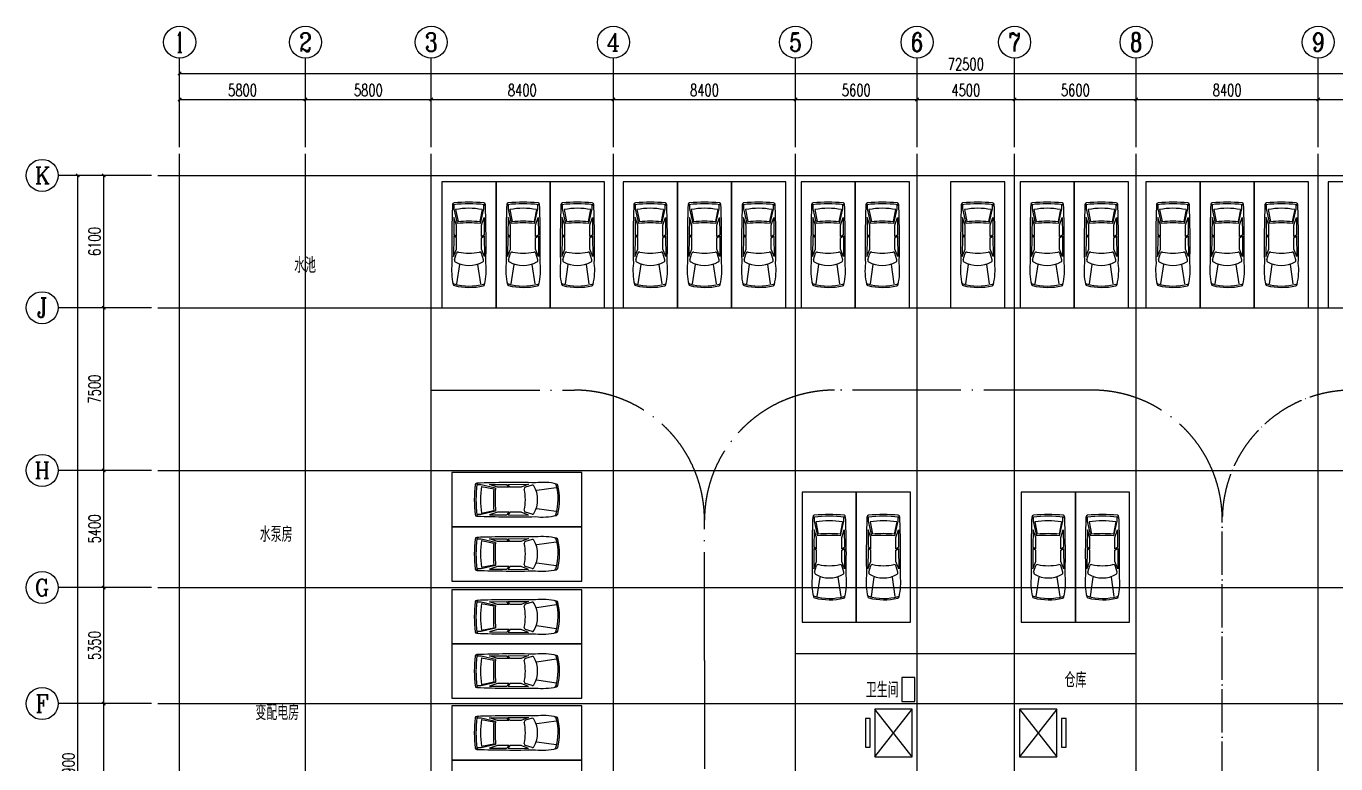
# Model space of a CAD drawing. Extents: x -18677 to 74977, y -18677 to 50177.
# Drawn here: x -18677 to 41710, y 16175 to 50177 of the extents above; entities that cross this region are included whole.
import ezdxf
from ezdxf.enums import TextEntityAlignment as Align

# ---------------------------------------------------------------- set-up
doc = ezdxf.new("R2010")
doc.units = 0
doc.header["$LTSCALE"] = 1000
doc.header["$MEASUREMENT"] = 0
doc.linetypes.add('DOTE', pattern=[2.42, 2, -0.2, 0.02, -0.2])
for name, color, linetype in [('AXIS', 3, 'Continuous'), ('AXIS_TEXT', 7, 'Continuous'), ('EVTR', 2, 'Continuous'), ('LVTRY', 6, 'Continuous'), ('PKNG-TSRP', 83, 'Continuous'), ('roadline', 93, 'DOTE'), ('Text', 7, 'Continuous')]:
    doc.layers.add(name, color=color, linetype=linetype)
doc.layers.add('DOTE', color=1, linetype='Continuous', plot=False)
doc.layers.add('DOTE_EXCLUDED', color=1, linetype='Continuous', plot=False)
doc.styles.add('_TCH_AXIS', font='COMPLEX', dxfattribs={"bigfont": 'GBCBIG'})
doc.styles.add('_TCH_DIM_T3', font='SIMPLEX', dxfattribs={"width": 0.705882, "bigfont": 'GBCBIG'})
doc.styles.add('COMPLEX', font='COMPLEX')
doc.styles.get("Standard").update_dxf_attribs({"font": 'gbenor.shx', "bigfont": 'gbcbig.shx'})
doc.dimstyles.new('_TCH_ARCH&&100', dxfattribs={"dimtxt": 297.5, "dimasz": 100, "dimexe": 250, "dimexo": 300, "dimgap": 126.25, "dimtad": 1, "dimdec": 0, "dimzin": 0, "dimdsep": 46, "dimtxsty": '_TCH_DIM_T3', "dimblk": 'ARCHTICK', "dimcen": 0.09, "dimclrt": 7, "dimazin": 2, "dimtfac": 1, "dimtdec": 0, "dimtix": 1, "dimtmove": 2, "dimatfit": 3, "dimfxl": 1, "dimtolj": 1, "dimtzin": 0, "dimarcsym": 0})

# ---------------------------------------------------------------- blocks, each defined once
blk = doc.blocks.new('$车$00000001')
for p, q in [((-547, 1807, 0), (-416, 915, 0)), ((552, 1807, 0), (421, 915, 0)), ((-672, 697, 0), (-579, 391, 0)), ((672, 697, 0), (579, 391, 0)), ((-702, -406, 0), (-713, 540, 0)), ((-713, 540, 0), (-576, 195, 0)), ((-576, 195, 0), (-576, -323, 0)), ((715, 540, 0), (578, 195, 0)), ((578, 195, 0), (578, -323, 0)), ((703, -406, 0), (715, 540, 0)), ((-576, -323, 0), (-702, -406, 0)), ((-576, -378, 0), (-701, -460, 0)), ((-695, -1259, 0), (-701, -460, 0)), ((-576, -378, 0), (-576, -901, 0)), ((578, -323, 0), (703, -406, 0)), ((578, -378, 0), (703, -460, 0)), ((578, -378, 0), (578, -901, 0)), ((697, -1259, 0), (703, -460, 0)), ((-576, -901, 0), (-695, -1259, 0)), ((-526, -986, 0), (-680, -1654, 0)), ((-613, -1625, 0), (-502, -1066, 0)), ((615, -1625, 0), (504, -1066, 0)), ((530, -985, 0), (683, -1654, 0)), ((578, -901, 0), (697, -1259, 0)), ((-680, -1654, 0), (-680, -1837, 0)), ((683, -1654, 0), (683, -1837, 0))]:
    blk.add_line(p, q)
at = {"elevation": 0}
blk.add_lwpolyline([(-759, -1851, 0.370795), (-687, -1929, 0.050359), (687, -1929, 0.370794), (759, -1851, 0.013785), (781, 852, 0.086087), (726, 1821, 0.274876), (668, 1882, 0.115126), (-664, 1893, 0.278808), (-723, 1832, 0.08707), (-781, 852, 0.013785)], format="xyb", close=True, dxfattribs=at)
for centre, radius, start, end in [((-21, -539, 0), 2441, 73.03471, 105.81411), ((-661, 1732, 0), 82.2, 107.81788, 168.39421), ((664, 1718, 0), 82.2, 11.32486, 70.88258), ((-596, 720, 0), 78.6, 121.14552, 196.79837), ((0, -320, 0), 1277, 60.07742, 119.92258), ((596, 720, 0), 78.6, 343.20163, 58.85448), ((-504, 414, 0), 78.6, 196.79837, 283.66308), ((0, -1777, 0), 2169, 77.06832, 102.93168), ((504, 414, 0), 78.6, 256.33692, 343.20163), ((0, 5836, 0), 6842, 265.59188, 274.44072), ((0, 5792, 0), 6876, 265.79714, 274.20286), ((-643, -1747, 0), 121, 184.39871, 237.52881), ((0, 1755, 0), 3436, 259.68972, 280.31028), ((643, -1747, 0), 121, 302.47119, 355.60129), ((0, 4897, 0), 6783, 264.01419, 275.98581)]:
    blk.add_arc(centre, radius, start, end)
blk = doc.blocks.new('_ArchTick')
at = {"color": 0, "linetype": 'ByBlock', "const_width": 0.4}
blk.add_lwpolyline([(-0.5, -0.5), (0.5, 0.5)], dxfattribs=at)
blk = doc.blocks.new('*D46')
at = {"layer": 'AXIS', "color": 0, "lineweight": -2, "transparency": 16777216}
for p, q in [((-12900, 18950), (-15350, 18950)), ((-15100, 10850), (-15100, 18950)), ((-12900, 10850), (-15350, 10850))]:
    blk.add_line(p, q, dxfattribs=at)
at = {"layer": 'Defpoints', "color": 0, "transparency": 16777216}
for p in [(-15100, 18950), (-12600, 18950), (-12600, 10850)]:
    blk.add_point(p, dxfattribs=at)
at = {"layer": 'AXIS', "color": 0, "lineweight": -2, "transparency": 16777216, "xscale": 150, "yscale": 150, "zscale": 150}
for p, rotation in [((-15100, 18950), 90), ((-15100, 10850), 270)]:
    blk.add_blockref('_ArchTick', p, dxfattribs=dict(at, rotation=rotation))
at = {"layer": 'AXIS', "color": 7, "transparency": 16777216, "insert": (-15525, 14900), "char_height": 550, "attachment_point": 5, "rotation": 90, "style": '_TCH_DIM_T3'}
blk.add_mtext('\\A1;8100', dxfattribs=at)
blk = doc.blocks.new('*D47')
at = {"layer": 'AXIS', "color": 0, "lineweight": -2, "transparency": 16777216}
for p, q in [((-12900, 24300), (-15350, 24300)), ((-15100, 18950), (-15100, 24300)), ((-12900, 18950), (-15350, 18950))]:
    blk.add_line(p, q, dxfattribs=at)
at = {"layer": 'Defpoints', "color": 0, "transparency": 16777216}
for p in [(-15100, 24300), (-12600, 24300), (-12600, 18950)]:
    blk.add_point(p, dxfattribs=at)
at = {"layer": 'AXIS', "color": 0, "lineweight": -2, "transparency": 16777216, "xscale": 150, "yscale": 150, "zscale": 150}
for p, rotation in [((-15100, 24300), 90), ((-15100, 18950), 270)]:
    blk.add_blockref('_ArchTick', p, dxfattribs=dict(at, rotation=rotation))
at = {"layer": 'AXIS', "color": 7, "transparency": 16777216, "insert": (-15525, 21625), "char_height": 550, "attachment_point": 5, "rotation": 90, "style": '_TCH_DIM_T3'}
blk.add_mtext('\\A1;5350', dxfattribs=at)
blk = doc.blocks.new('*D48')
at = {"layer": 'AXIS', "color": 0, "lineweight": -2, "transparency": 16777216}
for p, q in [((-12900, 29700), (-15350, 29700)), ((-15100, 24300), (-15100, 29700)), ((-12900, 24300), (-15350, 24300))]:
    blk.add_line(p, q, dxfattribs=at)
at = {"layer": 'Defpoints', "color": 0, "transparency": 16777216}
for p in [(-15100, 29700), (-12600, 29700), (-12600, 24300)]:
    blk.add_point(p, dxfattribs=at)
at = {"layer": 'AXIS', "color": 0, "lineweight": -2, "transparency": 16777216, "xscale": 150, "yscale": 150, "zscale": 150}
for p, rotation in [((-15100, 29700), 90), ((-15100, 24300), 270)]:
    blk.add_blockref('_ArchTick', p, dxfattribs=dict(at, rotation=rotation))
at = {"layer": 'AXIS', "color": 7, "transparency": 16777216, "insert": (-15525, 27000), "char_height": 550, "attachment_point": 5, "rotation": 90, "style": '_TCH_DIM_T3'}
blk.add_mtext('\\A1;5400', dxfattribs=at)
blk = doc.blocks.new('*D49')
at = {"layer": 'AXIS', "color": 0, "lineweight": -2, "transparency": 16777216}
for p, q in [((-12900, 37200), (-15350, 37200)), ((-15100, 29700), (-15100, 37200)), ((-12900, 29700), (-15350, 29700))]:
    blk.add_line(p, q, dxfattribs=at)
at = {"layer": 'Defpoints', "color": 0, "transparency": 16777216}
for p in [(-15100, 37200), (-12600, 37200), (-12600, 29700)]:
    blk.add_point(p, dxfattribs=at)
at = {"layer": 'AXIS', "color": 0, "lineweight": -2, "transparency": 16777216, "xscale": 150, "yscale": 150, "zscale": 150}
for p, rotation in [((-15100, 37200), 90), ((-15100, 29700), 270)]:
    blk.add_blockref('_ArchTick', p, dxfattribs=dict(at, rotation=rotation))
at = {"layer": 'AXIS', "color": 7, "transparency": 16777216, "insert": (-15525, 33450), "char_height": 550, "attachment_point": 5, "rotation": 90, "style": '_TCH_DIM_T3'}
blk.add_mtext('\\A1;7500', dxfattribs=at)
blk = doc.blocks.new('*D50')
at = {"layer": 'AXIS', "color": 0, "lineweight": -2, "transparency": 16777216}
for p, q in [((-12900, 43300), (-15350, 43300)), ((-15100, 37200), (-15100, 43300)), ((-12900, 37200), (-15350, 37200))]:
    blk.add_line(p, q, dxfattribs=at)
at = {"layer": 'Defpoints', "color": 0, "transparency": 16777216}
for p in [(-15100, 43300), (-12600, 43300), (-12600, 37200)]:
    blk.add_point(p, dxfattribs=at)
at = {"layer": 'AXIS', "color": 0, "lineweight": -2, "transparency": 16777216, "xscale": 150, "yscale": 150, "zscale": 150}
for p, rotation in [((-15100, 43300), 90), ((-15100, 37200), 270)]:
    blk.add_blockref('_ArchTick', p, dxfattribs=dict(at, rotation=rotation))
at = {"layer": 'AXIS', "color": 7, "transparency": 16777216, "insert": (-15525, 40250), "char_height": 550, "attachment_point": 5, "rotation": 90, "style": '_TCH_DIM_T3'}
blk.add_mtext('\\A1;6100', dxfattribs=at)
blk = doc.blocks.new('*D51')
at = {"layer": 'AXIS', "color": 0, "lineweight": -2, "transparency": 16777216}
for p, q in [((-13300, 43300), (-16550, 43300)), ((-16300, -11600), (-16300, 43300)), ((-13300, -11600), (-16550, -11600))]:
    blk.add_line(p, q, dxfattribs=at)
at = {"layer": 'Defpoints', "color": 0, "transparency": 16777216}
for p in [(-16300, 43300), (-13000, 43300), (-13000, -11600)]:
    blk.add_point(p, dxfattribs=at)
at = {"layer": 'AXIS', "color": 0, "lineweight": -2, "transparency": 16777216, "xscale": 150, "yscale": 150, "zscale": 150}
for p, rotation in [((-16300, 43300), 90), ((-16300, -11600), 270)]:
    blk.add_blockref('_ArchTick', p, dxfattribs=dict(at, rotation=rotation))
at = {"layer": 'AXIS', "color": 7, "transparency": 16777216, "insert": (-16725, 15850), "char_height": 550, "attachment_point": 5, "rotation": 90, "style": '_TCH_DIM_T3'}
blk.add_mtext('\\A1;54900', dxfattribs=at)
blk = doc.blocks.new('_AXISO')
blk.add_circle((0, 0), 0.5)
at = {"layer": 'AXIS_TEXT', "style": 'COMPLEX', "width": 1.041667}
blk.add_attdef('A', text='', height=0.56, dxfattribs=at).set_placement((-0.25, -0.28), (0.25, -0.28), align=Align.FIT)
blk = doc.blocks.new('*D57')
at = {"layer": 'AXIS', "color": 0, "lineweight": -2, "transparency": 16777216}
for p, q in [((-12900, 18950), (-15350, 18950)), ((-15100, 10850), (-15100, 18950)), ((-12900, 10850), (-15350, 10850))]:
    blk.add_line(p, q, dxfattribs=at)
at = {"layer": 'Defpoints', "color": 0, "transparency": 16777216}
for p in [(-15100, 18950), (-12600, 18950), (-12600, 10850)]:
    blk.add_point(p, dxfattribs=at)
at = {"layer": 'AXIS', "color": 0, "lineweight": -2, "transparency": 16777216, "xscale": 150, "yscale": 150, "zscale": 150}
for p, rotation in [((-15100, 18950), 90), ((-15100, 10850), 270)]:
    blk.add_blockref('_ArchTick', p, dxfattribs=dict(at, rotation=rotation))
at = {"layer": 'AXIS', "color": 7, "transparency": 16777216, "insert": (-15525, 14900), "char_height": 550, "attachment_point": 5, "rotation": 90, "style": '_TCH_DIM_T3'}
blk.add_mtext('\\A1;8100', dxfattribs=at)
blk = doc.blocks.new('*D58')
at = {"layer": 'AXIS', "color": 0, "lineweight": -2, "transparency": 16777216}
for p, q in [((-12900, 24300), (-15350, 24300)), ((-15100, 18950), (-15100, 24300)), ((-12900, 18950), (-15350, 18950))]:
    blk.add_line(p, q, dxfattribs=at)
at = {"layer": 'Defpoints', "color": 0, "transparency": 16777216}
for p in [(-15100, 24300), (-12600, 24300), (-12600, 18950)]:
    blk.add_point(p, dxfattribs=at)
at = {"layer": 'AXIS', "color": 0, "lineweight": -2, "transparency": 16777216, "xscale": 150, "yscale": 150, "zscale": 150}
for p, rotation in [((-15100, 24300), 90), ((-15100, 18950), 270)]:
    blk.add_blockref('_ArchTick', p, dxfattribs=dict(at, rotation=rotation))
at = {"layer": 'AXIS', "color": 7, "transparency": 16777216, "insert": (-15525, 21625), "char_height": 550, "attachment_point": 5, "rotation": 90, "style": '_TCH_DIM_T3'}
blk.add_mtext('\\A1;5350', dxfattribs=at)
blk = doc.blocks.new('*D59')
at = {"layer": 'AXIS', "color": 0, "lineweight": -2, "transparency": 16777216}
for p, q in [((-12900, 29700), (-15350, 29700)), ((-15100, 24300), (-15100, 29700)), ((-12900, 24300), (-15350, 24300))]:
    blk.add_line(p, q, dxfattribs=at)
at = {"layer": 'Defpoints', "color": 0, "transparency": 16777216}
for p in [(-15100, 29700), (-12600, 29700), (-12600, 24300)]:
    blk.add_point(p, dxfattribs=at)
at = {"layer": 'AXIS', "color": 0, "lineweight": -2, "transparency": 16777216, "xscale": 150, "yscale": 150, "zscale": 150}
for p, rotation in [((-15100, 29700), 90), ((-15100, 24300), 270)]:
    blk.add_blockref('_ArchTick', p, dxfattribs=dict(at, rotation=rotation))
at = {"layer": 'AXIS', "color": 7, "transparency": 16777216, "insert": (-15525, 27000), "char_height": 550, "attachment_point": 5, "rotation": 90, "style": '_TCH_DIM_T3'}
blk.add_mtext('\\A1;5400', dxfattribs=at)
blk = doc.blocks.new('*D60')
at = {"layer": 'AXIS', "color": 0, "lineweight": -2, "transparency": 16777216}
for p, q in [((-12900, 37200), (-15350, 37200)), ((-15100, 29700), (-15100, 37200)), ((-12900, 29700), (-15350, 29700))]:
    blk.add_line(p, q, dxfattribs=at)
at = {"layer": 'Defpoints', "color": 0, "transparency": 16777216}
for p in [(-15100, 37200), (-12600, 37200), (-12600, 29700)]:
    blk.add_point(p, dxfattribs=at)
at = {"layer": 'AXIS', "color": 0, "lineweight": -2, "transparency": 16777216, "xscale": 150, "yscale": 150, "zscale": 150}
for p, rotation in [((-15100, 37200), 90), ((-15100, 29700), 270)]:
    blk.add_blockref('_ArchTick', p, dxfattribs=dict(at, rotation=rotation))
at = {"layer": 'AXIS', "color": 7, "transparency": 16777216, "insert": (-15525, 33450), "char_height": 550, "attachment_point": 5, "rotation": 90, "style": '_TCH_DIM_T3'}
blk.add_mtext('\\A1;7500', dxfattribs=at)
blk = doc.blocks.new('*D61')
at = {"layer": 'AXIS', "color": 0, "lineweight": -2, "transparency": 16777216}
for p, q in [((-12900, 43300), (-15350, 43300)), ((-15100, 37200), (-15100, 43300)), ((-12900, 37200), (-15350, 37200))]:
    blk.add_line(p, q, dxfattribs=at)
at = {"layer": 'Defpoints', "color": 0, "transparency": 16777216}
for p in [(-15100, 43300), (-12600, 43300), (-12600, 37200)]:
    blk.add_point(p, dxfattribs=at)
at = {"layer": 'AXIS', "color": 0, "lineweight": -2, "transparency": 16777216, "xscale": 150, "yscale": 150, "zscale": 150}
for p, rotation in [((-15100, 43300), 90), ((-15100, 37200), 270)]:
    blk.add_blockref('_ArchTick', p, dxfattribs=dict(at, rotation=rotation))
at = {"layer": 'AXIS', "color": 7, "transparency": 16777216, "insert": (-15525, 40250), "char_height": 550, "attachment_point": 5, "rotation": 90, "style": '_TCH_DIM_T3'}
blk.add_mtext('\\A1;6100', dxfattribs=at)
blk = doc.blocks.new('*D62')
at = {"layer": 'AXIS', "color": 0, "lineweight": -2, "transparency": 16777216}
for p, q in [((-13300, 43300), (-16550, 43300)), ((-16300, -11600), (-16300, 43300)), ((-13300, -11600), (-16550, -11600))]:
    blk.add_line(p, q, dxfattribs=at)
at = {"layer": 'Defpoints', "color": 0, "transparency": 16777216}
for p in [(-16300, 43300), (-13000, 43300), (-13000, -11600)]:
    blk.add_point(p, dxfattribs=at)
at = {"layer": 'AXIS', "color": 0, "lineweight": -2, "transparency": 16777216, "xscale": 150, "yscale": 150, "zscale": 150}
for p, rotation in [((-16300, 43300), 90), ((-16300, -11600), 270)]:
    blk.add_blockref('_ArchTick', p, dxfattribs=dict(at, rotation=rotation))
at = {"layer": 'AXIS', "color": 7, "transparency": 16777216, "insert": (-16725, 15850), "char_height": 550, "attachment_point": 5, "rotation": 90, "style": '_TCH_DIM_T3'}
blk.add_mtext('\\A1;54900', dxfattribs=at)
blk = doc.blocks.new('*D87')
at = {"layer": 'AXIS', "color": 0, "lineweight": -2, "transparency": 16777216}
for p, q in [((-11600, 44600), (-11600, 47050)), ((-11600, 46800), (-5800, 46800)), ((-5800, 44600), (-5800, 47050))]:
    blk.add_line(p, q, dxfattribs=at)
at = {"layer": 'Defpoints', "color": 0, "transparency": 16777216}
for p in [(-5800, 46800), (-11600, 44300), (-5800, 44300)]:
    blk.add_point(p, dxfattribs=at)
at = {"layer": 'AXIS', "color": 0, "lineweight": -2, "transparency": 16777216, "xscale": 150, "yscale": 150, "zscale": 150, "rotation": 180}
blk.add_blockref('_ArchTick', (-11600, 46800), dxfattribs=at)
at = {"layer": 'AXIS', "color": 0, "lineweight": -2, "transparency": 16777216, "xscale": 150, "yscale": 150, "zscale": 150}
blk.add_blockref('_ArchTick', (-5800, 46800), dxfattribs=at)
at = {"layer": 'AXIS', "color": 7, "transparency": 16777216, "insert": (-8700, 47225), "char_height": 550, "attachment_point": 5, "style": '_TCH_DIM_T3'}
blk.add_mtext('\\A1;5800', dxfattribs=at)
blk = doc.blocks.new('*D88')
at = {"layer": 'AXIS', "color": 0, "lineweight": -2, "transparency": 16777216}
for p, q in [((-5800, 44600), (-5800, 47050)), ((-5800, 46800), (0, 46800)), ((0, 44600), (0, 47050))]:
    blk.add_line(p, q, dxfattribs=at)
at = {"layer": 'Defpoints', "color": 0, "transparency": 16777216}
for p in [(0, 46800), (-5800, 44300), (0, 44300)]:
    blk.add_point(p, dxfattribs=at)
at = {"layer": 'AXIS', "color": 0, "lineweight": -2, "transparency": 16777216, "xscale": 150, "yscale": 150, "zscale": 150, "rotation": 180}
blk.add_blockref('_ArchTick', (-5800, 46800), dxfattribs=at)
at = {"layer": 'AXIS', "color": 0, "lineweight": -2, "transparency": 16777216, "xscale": 150, "yscale": 150, "zscale": 150}
blk.add_blockref('_ArchTick', (0, 46800), dxfattribs=at)
at = {"layer": 'AXIS', "color": 7, "transparency": 16777216, "insert": (-2900, 47225), "char_height": 550, "attachment_point": 5, "style": '_TCH_DIM_T3'}
blk.add_mtext('\\A1;5800', dxfattribs=at)
blk = doc.blocks.new('*D89')
at = {"layer": 'AXIS', "color": 0, "lineweight": -2, "transparency": 16777216}
for p, q in [((0, 44600), (0, 47050)), ((0, 46800), (8400, 46800)), ((8400, 44600), (8400, 47050))]:
    blk.add_line(p, q, dxfattribs=at)
at = {"layer": 'Defpoints', "color": 0, "transparency": 16777216}
for p in [(8400, 46800), (0, 44300), (8400, 44300)]:
    blk.add_point(p, dxfattribs=at)
at = {"layer": 'AXIS', "color": 0, "lineweight": -2, "transparency": 16777216, "xscale": 150, "yscale": 150, "zscale": 150, "rotation": 180}
blk.add_blockref('_ArchTick', (0, 46800), dxfattribs=at)
at = {"layer": 'AXIS', "color": 0, "lineweight": -2, "transparency": 16777216, "xscale": 150, "yscale": 150, "zscale": 150}
blk.add_blockref('_ArchTick', (8400, 46800), dxfattribs=at)
at = {"layer": 'AXIS', "color": 7, "transparency": 16777216, "insert": (4200, 47225), "char_height": 550, "attachment_point": 5, "style": '_TCH_DIM_T3'}
blk.add_mtext('\\A1;8400', dxfattribs=at)
blk = doc.blocks.new('*D90')
at = {"layer": 'AXIS', "color": 0, "lineweight": -2, "transparency": 16777216}
for p, q in [((8400, 44600), (8400, 47050)), ((8400, 46800), (16800, 46800)), ((16800, 44600), (16800, 47050))]:
    blk.add_line(p, q, dxfattribs=at)
at = {"layer": 'Defpoints', "color": 0, "transparency": 16777216}
for p in [(16800, 46800), (8400, 44300), (16800, 44300)]:
    blk.add_point(p, dxfattribs=at)
at = {"layer": 'AXIS', "color": 0, "lineweight": -2, "transparency": 16777216, "xscale": 150, "yscale": 150, "zscale": 150, "rotation": 180}
blk.add_blockref('_ArchTick', (8400, 46800), dxfattribs=at)
at = {"layer": 'AXIS', "color": 0, "lineweight": -2, "transparency": 16777216, "xscale": 150, "yscale": 150, "zscale": 150}
blk.add_blockref('_ArchTick', (16800, 46800), dxfattribs=at)
at = {"layer": 'AXIS', "color": 7, "transparency": 16777216, "insert": (12600, 47225), "char_height": 550, "attachment_point": 5, "style": '_TCH_DIM_T3'}
blk.add_mtext('\\A1;8400', dxfattribs=at)
blk = doc.blocks.new('*D91')
at = {"layer": 'AXIS', "color": 0, "lineweight": -2, "transparency": 16777216}
for p, q in [((16800, 44600), (16800, 47050)), ((16800, 46800), (22400, 46800)), ((22400, 44600), (22400, 47050))]:
    blk.add_line(p, q, dxfattribs=at)
at = {"layer": 'Defpoints', "color": 0, "transparency": 16777216}
for p in [(22400, 46800), (16800, 44300), (22400, 44300)]:
    blk.add_point(p, dxfattribs=at)
at = {"layer": 'AXIS', "color": 0, "lineweight": -2, "transparency": 16777216, "xscale": 150, "yscale": 150, "zscale": 150, "rotation": 180}
blk.add_blockref('_ArchTick', (16800, 46800), dxfattribs=at)
at = {"layer": 'AXIS', "color": 0, "lineweight": -2, "transparency": 16777216, "xscale": 150, "yscale": 150, "zscale": 150}
blk.add_blockref('_ArchTick', (22400, 46800), dxfattribs=at)
at = {"layer": 'AXIS', "color": 7, "transparency": 16777216, "insert": (19600, 47225), "char_height": 550, "attachment_point": 5, "style": '_TCH_DIM_T3'}
blk.add_mtext('\\A1;5600', dxfattribs=at)
blk = doc.blocks.new('*D92')
at = {"layer": 'AXIS', "color": 0, "lineweight": -2, "transparency": 16777216}
for p, q in [((22400, 44600), (22400, 47050)), ((22400, 46800), (26900, 46800)), ((26900, 44600), (26900, 47050))]:
    blk.add_line(p, q, dxfattribs=at)
at = {"layer": 'Defpoints', "color": 0, "transparency": 16777216}
for p in [(26900, 46800), (22400, 44300), (26900, 44300)]:
    blk.add_point(p, dxfattribs=at)
at = {"layer": 'AXIS', "color": 0, "lineweight": -2, "transparency": 16777216, "xscale": 150, "yscale": 150, "zscale": 150, "rotation": 180}
blk.add_blockref('_ArchTick', (22400, 46800), dxfattribs=at)
at = {"layer": 'AXIS', "color": 0, "lineweight": -2, "transparency": 16777216, "xscale": 150, "yscale": 150, "zscale": 150}
blk.add_blockref('_ArchTick', (26900, 46800), dxfattribs=at)
at = {"layer": 'AXIS', "color": 7, "transparency": 16777216, "insert": (24650, 47225), "char_height": 550, "attachment_point": 5, "style": '_TCH_DIM_T3'}
blk.add_mtext('\\A1;4500', dxfattribs=at)
blk = doc.blocks.new('*D93')
at = {"layer": 'AXIS', "color": 0, "lineweight": -2, "transparency": 16777216}
for p, q in [((26900, 44600), (26900, 47050)), ((26900, 46800), (32500, 46800)), ((32500, 44600), (32500, 47050))]:
    blk.add_line(p, q, dxfattribs=at)
at = {"layer": 'Defpoints', "color": 0, "transparency": 16777216}
for p in [(32500, 46800), (26900, 44300), (32500, 44300)]:
    blk.add_point(p, dxfattribs=at)
at = {"layer": 'AXIS', "color": 0, "lineweight": -2, "transparency": 16777216, "xscale": 150, "yscale": 150, "zscale": 150, "rotation": 180}
blk.add_blockref('_ArchTick', (26900, 46800), dxfattribs=at)
at = {"layer": 'AXIS', "color": 0, "lineweight": -2, "transparency": 16777216, "xscale": 150, "yscale": 150, "zscale": 150}
blk.add_blockref('_ArchTick', (32500, 46800), dxfattribs=at)
at = {"layer": 'AXIS', "color": 7, "transparency": 16777216, "insert": (29700, 47225), "char_height": 550, "attachment_point": 5, "style": '_TCH_DIM_T3'}
blk.add_mtext('\\A1;5600', dxfattribs=at)
blk = doc.blocks.new('*D94')
at = {"layer": 'AXIS', "color": 0, "lineweight": -2, "transparency": 16777216}
for p, q in [((32500, 44600), (32500, 47050)), ((32500, 46800), (40900, 46800)), ((40900, 44600), (40900, 47050))]:
    blk.add_line(p, q, dxfattribs=at)
at = {"layer": 'Defpoints', "color": 0, "transparency": 16777216}
for p in [(40900, 46800), (32500, 44300), (40900, 44300)]:
    blk.add_point(p, dxfattribs=at)
at = {"layer": 'AXIS', "color": 0, "lineweight": -2, "transparency": 16777216, "xscale": 150, "yscale": 150, "zscale": 150, "rotation": 180}
blk.add_blockref('_ArchTick', (32500, 46800), dxfattribs=at)
at = {"layer": 'AXIS', "color": 0, "lineweight": -2, "transparency": 16777216, "xscale": 150, "yscale": 150, "zscale": 150}
blk.add_blockref('_ArchTick', (40900, 46800), dxfattribs=at)
at = {"layer": 'AXIS', "color": 7, "transparency": 16777216, "insert": (36700, 47225), "char_height": 550, "attachment_point": 5, "style": '_TCH_DIM_T3'}
blk.add_mtext('\\A1;8400', dxfattribs=at)
blk = doc.blocks.new('*D95')
at = {"layer": 'AXIS', "color": 0, "lineweight": -2, "transparency": 16777216}
for p, q in [((40900, 44600), (40900, 47050)), ((40900, 46800), (49300, 46800)), ((49300, 44600), (49300, 47050))]:
    blk.add_line(p, q, dxfattribs=at)
at = {"layer": 'Defpoints', "color": 0, "transparency": 16777216}
for p in [(49300, 46800), (40900, 44300), (49300, 44300)]:
    blk.add_point(p, dxfattribs=at)
at = {"layer": 'AXIS', "color": 0, "lineweight": -2, "transparency": 16777216, "xscale": 150, "yscale": 150, "zscale": 150, "rotation": 180}
blk.add_blockref('_ArchTick', (40900, 46800), dxfattribs=at)
at = {"layer": 'AXIS', "color": 0, "lineweight": -2, "transparency": 16777216, "xscale": 150, "yscale": 150, "zscale": 150}
blk.add_blockref('_ArchTick', (49300, 46800), dxfattribs=at)
at = {"layer": 'AXIS', "color": 7, "transparency": 16777216, "insert": (45100, 47225), "char_height": 550, "attachment_point": 5, "style": '_TCH_DIM_T3'}
blk.add_mtext('\\A1;8400', dxfattribs=at)
blk = doc.blocks.new('*D98')
at = {"layer": 'AXIS', "color": 0, "lineweight": -2, "transparency": 16777216}
for p, q in [((-11600, 45000), (-11600, 48250)), ((-11600, 48000), (60900, 48000)), ((60900, 45000), (60900, 48250))]:
    blk.add_line(p, q, dxfattribs=at)
at = {"layer": 'Defpoints', "color": 0, "transparency": 16777216}
for p in [(60900, 48000), (-11600, 44700), (60900, 44700)]:
    blk.add_point(p, dxfattribs=at)
at = {"layer": 'AXIS', "color": 0, "lineweight": -2, "transparency": 16777216, "xscale": 150, "yscale": 150, "zscale": 150, "rotation": 180}
blk.add_blockref('_ArchTick', (-11600, 48000), dxfattribs=at)
at = {"layer": 'AXIS', "color": 0, "lineweight": -2, "transparency": 16777216, "xscale": 150, "yscale": 150, "zscale": 150}
blk.add_blockref('_ArchTick', (60900, 48000), dxfattribs=at)
at = {"layer": 'AXIS', "color": 7, "transparency": 16777216, "insert": (24650, 48425), "char_height": 550, "attachment_point": 5, "style": '_TCH_DIM_T3'}
blk.add_mtext('\\A1;72500', dxfattribs=at)
blk = doc.blocks.new('*D99')
at = {"layer": 'AXIS', "color": 0, "lineweight": -2, "transparency": 16777216}
for p, q in [((-11600, 44600), (-11600, 47050)), ((-11600, 46800), (-5800, 46800)), ((-5800, 44600), (-5800, 47050))]:
    blk.add_line(p, q, dxfattribs=at)
at = {"layer": 'Defpoints', "color": 0, "transparency": 16777216}
for p in [(-5800, 46800), (-11600, 44300), (-5800, 44300)]:
    blk.add_point(p, dxfattribs=at)
at = {"layer": 'AXIS', "color": 0, "lineweight": -2, "transparency": 16777216, "xscale": 150, "yscale": 150, "zscale": 150, "rotation": 180}
blk.add_blockref('_ArchTick', (-11600, 46800), dxfattribs=at)
at = {"layer": 'AXIS', "color": 0, "lineweight": -2, "transparency": 16777216, "xscale": 150, "yscale": 150, "zscale": 150}
blk.add_blockref('_ArchTick', (-5800, 46800), dxfattribs=at)
at = {"layer": 'AXIS', "color": 7, "transparency": 16777216, "insert": (-8700, 47225), "char_height": 550, "attachment_point": 5, "style": '_TCH_DIM_T3'}
blk.add_mtext('\\A1;5800', dxfattribs=at)
blk = doc.blocks.new('*D100')
at = {"layer": 'AXIS', "color": 0, "lineweight": -2, "transparency": 16777216}
for p, q in [((-5800, 44600), (-5800, 47050)), ((-5800, 46800), (0, 46800)), ((0, 44600), (0, 47050))]:
    blk.add_line(p, q, dxfattribs=at)
at = {"layer": 'Defpoints', "color": 0, "transparency": 16777216}
for p in [(0, 46800), (-5800, 44300), (0, 44300)]:
    blk.add_point(p, dxfattribs=at)
at = {"layer": 'AXIS', "color": 0, "lineweight": -2, "transparency": 16777216, "xscale": 150, "yscale": 150, "zscale": 150, "rotation": 180}
blk.add_blockref('_ArchTick', (-5800, 46800), dxfattribs=at)
at = {"layer": 'AXIS', "color": 0, "lineweight": -2, "transparency": 16777216, "xscale": 150, "yscale": 150, "zscale": 150}
blk.add_blockref('_ArchTick', (0, 46800), dxfattribs=at)
at = {"layer": 'AXIS', "color": 7, "transparency": 16777216, "insert": (-2900, 47225), "char_height": 550, "attachment_point": 5, "style": '_TCH_DIM_T3'}
blk.add_mtext('\\A1;5800', dxfattribs=at)
blk = doc.blocks.new('*D101')
at = {"layer": 'AXIS', "color": 0, "lineweight": -2, "transparency": 16777216}
for p, q in [((0, 44600), (0, 47050)), ((0, 46800), (8400, 46800)), ((8400, 44600), (8400, 47050))]:
    blk.add_line(p, q, dxfattribs=at)
at = {"layer": 'Defpoints', "color": 0, "transparency": 16777216}
for p in [(8400, 46800), (0, 44300), (8400, 44300)]:
    blk.add_point(p, dxfattribs=at)
at = {"layer": 'AXIS', "color": 0, "lineweight": -2, "transparency": 16777216, "xscale": 150, "yscale": 150, "zscale": 150, "rotation": 180}
blk.add_blockref('_ArchTick', (0, 46800), dxfattribs=at)
at = {"layer": 'AXIS', "color": 0, "lineweight": -2, "transparency": 16777216, "xscale": 150, "yscale": 150, "zscale": 150}
blk.add_blockref('_ArchTick', (8400, 46800), dxfattribs=at)
at = {"layer": 'AXIS', "color": 7, "transparency": 16777216, "insert": (4200, 47225), "char_height": 550, "attachment_point": 5, "style": '_TCH_DIM_T3'}
blk.add_mtext('\\A1;8400', dxfattribs=at)
blk = doc.blocks.new('*D102')
at = {"layer": 'AXIS', "color": 0, "lineweight": -2, "transparency": 16777216}
for p, q in [((8400, 44600), (8400, 47050)), ((8400, 46800), (16800, 46800)), ((16800, 44600), (16800, 47050))]:
    blk.add_line(p, q, dxfattribs=at)
at = {"layer": 'Defpoints', "color": 0, "transparency": 16777216}
for p in [(16800, 46800), (8400, 44300), (16800, 44300)]:
    blk.add_point(p, dxfattribs=at)
at = {"layer": 'AXIS', "color": 0, "lineweight": -2, "transparency": 16777216, "xscale": 150, "yscale": 150, "zscale": 150, "rotation": 180}
blk.add_blockref('_ArchTick', (8400, 46800), dxfattribs=at)
at = {"layer": 'AXIS', "color": 0, "lineweight": -2, "transparency": 16777216, "xscale": 150, "yscale": 150, "zscale": 150}
blk.add_blockref('_ArchTick', (16800, 46800), dxfattribs=at)
at = {"layer": 'AXIS', "color": 7, "transparency": 16777216, "insert": (12600, 47225), "char_height": 550, "attachment_point": 5, "style": '_TCH_DIM_T3'}
blk.add_mtext('\\A1;8400', dxfattribs=at)
blk = doc.blocks.new('*D103')
at = {"layer": 'AXIS', "color": 0, "lineweight": -2, "transparency": 16777216}
for p, q in [((16800, 44600), (16800, 47050)), ((16800, 46800), (22400, 46800)), ((22400, 44600), (22400, 47050))]:
    blk.add_line(p, q, dxfattribs=at)
at = {"layer": 'Defpoints', "color": 0, "transparency": 16777216}
for p in [(22400, 46800), (16800, 44300), (22400, 44300)]:
    blk.add_point(p, dxfattribs=at)
at = {"layer": 'AXIS', "color": 0, "lineweight": -2, "transparency": 16777216, "xscale": 150, "yscale": 150, "zscale": 150, "rotation": 180}
blk.add_blockref('_ArchTick', (16800, 46800), dxfattribs=at)
at = {"layer": 'AXIS', "color": 0, "lineweight": -2, "transparency": 16777216, "xscale": 150, "yscale": 150, "zscale": 150}
blk.add_blockref('_ArchTick', (22400, 46800), dxfattribs=at)
at = {"layer": 'AXIS', "color": 7, "transparency": 16777216, "insert": (19600, 47225), "char_height": 550, "attachment_point": 5, "style": '_TCH_DIM_T3'}
blk.add_mtext('\\A1;5600', dxfattribs=at)
blk = doc.blocks.new('*D104')
at = {"layer": 'AXIS', "color": 0, "lineweight": -2, "transparency": 16777216}
for p, q in [((22400, 44600), (22400, 47050)), ((22400, 46800), (26900, 46800)), ((26900, 44600), (26900, 47050))]:
    blk.add_line(p, q, dxfattribs=at)
at = {"layer": 'Defpoints', "color": 0, "transparency": 16777216}
for p in [(26900, 46800), (22400, 44300), (26900, 44300)]:
    blk.add_point(p, dxfattribs=at)
at = {"layer": 'AXIS', "color": 0, "lineweight": -2, "transparency": 16777216, "xscale": 150, "yscale": 150, "zscale": 150, "rotation": 180}
blk.add_blockref('_ArchTick', (22400, 46800), dxfattribs=at)
at = {"layer": 'AXIS', "color": 0, "lineweight": -2, "transparency": 16777216, "xscale": 150, "yscale": 150, "zscale": 150}
blk.add_blockref('_ArchTick', (26900, 46800), dxfattribs=at)
at = {"layer": 'AXIS', "color": 7, "transparency": 16777216, "insert": (24650, 47225), "char_height": 550, "attachment_point": 5, "style": '_TCH_DIM_T3'}
blk.add_mtext('\\A1;4500', dxfattribs=at)
blk = doc.blocks.new('*D105')
at = {"layer": 'AXIS', "color": 0, "lineweight": -2, "transparency": 16777216}
for p, q in [((26900, 44600), (26900, 47050)), ((26900, 46800), (32500, 46800)), ((32500, 44600), (32500, 47050))]:
    blk.add_line(p, q, dxfattribs=at)
at = {"layer": 'Defpoints', "color": 0, "transparency": 16777216}
for p in [(32500, 46800), (26900, 44300), (32500, 44300)]:
    blk.add_point(p, dxfattribs=at)
at = {"layer": 'AXIS', "color": 0, "lineweight": -2, "transparency": 16777216, "xscale": 150, "yscale": 150, "zscale": 150, "rotation": 180}
blk.add_blockref('_ArchTick', (26900, 46800), dxfattribs=at)
at = {"layer": 'AXIS', "color": 0, "lineweight": -2, "transparency": 16777216, "xscale": 150, "yscale": 150, "zscale": 150}
blk.add_blockref('_ArchTick', (32500, 46800), dxfattribs=at)
at = {"layer": 'AXIS', "color": 7, "transparency": 16777216, "insert": (29700, 47225), "char_height": 550, "attachment_point": 5, "style": '_TCH_DIM_T3'}
blk.add_mtext('\\A1;5600', dxfattribs=at)
blk = doc.blocks.new('*D106')
at = {"layer": 'AXIS', "color": 0, "lineweight": -2, "transparency": 16777216}
for p, q in [((32500, 44600), (32500, 47050)), ((32500, 46800), (40900, 46800)), ((40900, 44600), (40900, 47050))]:
    blk.add_line(p, q, dxfattribs=at)
at = {"layer": 'Defpoints', "color": 0, "transparency": 16777216}
for p in [(40900, 46800), (32500, 44300), (40900, 44300)]:
    blk.add_point(p, dxfattribs=at)
at = {"layer": 'AXIS', "color": 0, "lineweight": -2, "transparency": 16777216, "xscale": 150, "yscale": 150, "zscale": 150, "rotation": 180}
blk.add_blockref('_ArchTick', (32500, 46800), dxfattribs=at)
at = {"layer": 'AXIS', "color": 0, "lineweight": -2, "transparency": 16777216, "xscale": 150, "yscale": 150, "zscale": 150}
blk.add_blockref('_ArchTick', (40900, 46800), dxfattribs=at)
at = {"layer": 'AXIS', "color": 7, "transparency": 16777216, "insert": (36700, 47225), "char_height": 550, "attachment_point": 5, "style": '_TCH_DIM_T3'}
blk.add_mtext('\\A1;8400', dxfattribs=at)
blk = doc.blocks.new('*D107')
at = {"layer": 'AXIS', "color": 0, "lineweight": -2, "transparency": 16777216}
for p, q in [((40900, 44600), (40900, 47050)), ((40900, 46800), (49300, 46800)), ((49300, 44600), (49300, 47050))]:
    blk.add_line(p, q, dxfattribs=at)
at = {"layer": 'Defpoints', "color": 0, "transparency": 16777216}
for p in [(49300, 46800), (40900, 44300), (49300, 44300)]:
    blk.add_point(p, dxfattribs=at)
at = {"layer": 'AXIS', "color": 0, "lineweight": -2, "transparency": 16777216, "xscale": 150, "yscale": 150, "zscale": 150, "rotation": 180}
blk.add_blockref('_ArchTick', (40900, 46800), dxfattribs=at)
at = {"layer": 'AXIS', "color": 0, "lineweight": -2, "transparency": 16777216, "xscale": 150, "yscale": 150, "zscale": 150}
blk.add_blockref('_ArchTick', (49300, 46800), dxfattribs=at)
at = {"layer": 'AXIS', "color": 7, "transparency": 16777216, "insert": (45100, 47225), "char_height": 550, "attachment_point": 5, "style": '_TCH_DIM_T3'}
blk.add_mtext('\\A1;8400', dxfattribs=at)
blk = doc.blocks.new('*D110')
at = {"layer": 'AXIS', "color": 0, "lineweight": -2, "transparency": 16777216}
for p, q in [((-11600, 45000), (-11600, 48250)), ((-11600, 48000), (60900, 48000)), ((60900, 45000), (60900, 48250))]:
    blk.add_line(p, q, dxfattribs=at)
at = {"layer": 'Defpoints', "color": 0, "transparency": 16777216}
for p in [(60900, 48000), (-11600, 44700), (60900, 44700)]:
    blk.add_point(p, dxfattribs=at)
at = {"layer": 'AXIS', "color": 0, "lineweight": -2, "transparency": 16777216, "xscale": 150, "yscale": 150, "zscale": 150, "rotation": 180}
blk.add_blockref('_ArchTick', (-11600, 48000), dxfattribs=at)
at = {"layer": 'AXIS', "color": 0, "lineweight": -2, "transparency": 16777216, "xscale": 150, "yscale": 150, "zscale": 150}
blk.add_blockref('_ArchTick', (60900, 48000), dxfattribs=at)
at = {"layer": 'AXIS', "color": 7, "transparency": 16777216, "insert": (24650, 48425), "char_height": 550, "attachment_point": 5, "style": '_TCH_DIM_T3'}
blk.add_mtext('\\A1;72500', dxfattribs=at)

msp = doc.modelspace()

# ---------------------------------------------------------------- linework, layer by layer
at = {"layer": 'AXIS'}
for p, q in [((-11600, 44700), (-11600, 48700)), ((-5800, 44700), (-5800, 48700)), ((0, 44700), (0, 48700)), ((8400.2, 44700), (8400.2, 48700)), ((16800, 44700), (16800, 48700)), ((22400, 44700), (22400, 48700)), ((26900, 44700), (26900, 48700)), ((32500, 44700), (32500, 48700)), ((40900, 44700), (40900, 48700)), ((-13200, 43300), (-17200, 43300)), ((-13200, 37200), (-17200, 37200)), ((-13200, 29700), (-17200, 29700)), ((-13200, 24300), (-17200, 24300)), ((-13200, 18950), (-17200, 18950))]:
    msp.add_line(p, q, dxfattribs=at)
at = {"layer": 'DOTE'}
for p, q in [((-11600, -12600), (-11600, 44300)), ((-5800, -12600), (-5800, 44300)), ((0, -12600), (0, 44300)), ((8400.2, -12600), (8400.2, 44300)), ((16800, -12600), (16800, 44300)), ((22400, -12600), (22400, 44300)), ((26900, -12600), (26900, 44300)), ((32500, -12600), (32500, 44300)), ((40900, -12600), (40900, 44300)), ((-12600, 43300), (68900, 43300)), ((-12600, 37200), (68900, 37200)), ((-12600, 29700), (68900, 29700)), ((-12600, 24300), (68900, 24300)), ((-12600, 18950), (68900, 18950))]:
    msp.add_line(p, q, dxfattribs=at)
at = {"layer": 'DOTE_EXCLUDED'}
msp.add_line((32500, 21250), (16800, 21250), dxfattribs=at)
at = {"layer": 'EVTR'}
for p, q in [((20240, 18260), (20025, 18260)), ((20025, 18260), (20025, 16940)), ((20240, 16940), (20240, 18260)), ((22175, 18700), (20455, 18700)), ((20455, 18700), (20455, 16500)), ((20455, 16500), (22175, 18700)), ((22175, 16500), (20455, 18700)), ((22175, 16500), (22175, 18700)), ((28845, 18700), (27125, 18700)), ((27125, 18700), (27125, 16500)), ((28845, 18700), (27125, 16500)), ((27125, 18700), (28845, 16500)), ((28845, 16500), (28845, 18700)), ((29275, 18260), (29060, 18260)), ((29060, 18260), (29060, 16940)), ((29275, 16940), (29275, 18260)), ((20025, 16940), (20240, 16940)), ((29060, 16940), (29275, 16940)), ((20455, 16500), (22175, 16500)), ((27125, 16500), (28845, 16500))]:
    msp.add_line(p, q, dxfattribs=at)
at = {"layer": 'LVTRY'}
msp.add_lwpolyline([(22300, 19050), (22300, 20150), (21700, 20150), (21700, 19050)], close=True, dxfattribs=at)
at = {"layer": 'PKNG-TSRP'}
for points in [[(2988.2, 43000), (488.2, 43000), (488.2, 37200), (2988.2, 37200)], [(5488.2, 43000), (2988.2, 43000), (2988.2, 37200), (5488.2, 37200)], [(7988.2, 43000), (5488.2, 43000), (5488.2, 37200), (7988.2, 37200)], [(11350, 43000), (8850, 43000), (8850, 37200), (11350, 37200)], [(13850, 43000), (11350, 43000), (11350, 37200), (13850, 37200)], [(16350, 43000), (13850, 43000), (13850, 37200), (16350, 37200)], [(19550, 43000), (17050, 43000), (17050, 37200), (19550, 37200)], [(22050, 43000), (19550, 43000), (19550, 37200), (22050, 37200)], [(26450, 43000), (23950, 43000), (23950, 37200), (26450, 37200)], [(29650, 43000), (27150, 43000), (27150, 37200), (29650, 37200)], [(32150, 43000), (29650, 43000), (29650, 37200), (32150, 37200)], [(35450, 43000), (32950, 43000), (32950, 37200), (35450, 37200)], [(37950, 43000), (35450, 43000), (35450, 37200), (37950, 37200)], [(40450, 43000), (37950, 43000), (37950, 37200), (40450, 37200)], [(43850, 43000), (41350, 43000), (41350, 37200), (43850, 37200)], [(950, 29600), (950, 27100), (6950, 27100), (6950, 29600)], [(19600, 28700), (17100, 28700), (17100, 22700), (19600, 22700)], [(22100, 28700), (19600, 28700), (19600, 22700), (22100, 22700)], [(29700, 28700), (27200, 28700), (27200, 22700), (29700, 22700)], [(32200, 28700), (29700, 28700), (29700, 22700), (32200, 22700)], [(950, 27100), (950, 24600), (6950, 24600), (6950, 27100)], [(950, 24200), (950, 21700), (6950, 21700), (6950, 24200)], [(950, 21700), (950, 19200), (6950, 19200), (6950, 21700)], [(950, 18850), (950, 16350), (6950, 16350), (6950, 18850)], [(950, 16350), (950, 13850), (6950, 13850), (6950, 16350)]]:
    msp.add_lwpolyline(points, close=True, dxfattribs=at)
at = {"layer": 'roadline', "ltscale": 2.5}
for p, q in [((0, 33400), (6600, 33400)), ((30475, 33400), (18600, 33400)), ((12600, 20937.5), (12600, 27400)), ((12600, 27400), (12600, 27400)), ((12600, 20937.5), (12600, 3100))]:
    msp.add_line(p, q, dxfattribs=at)
at = {"layer": 'roadline'}
msp.add_line((36475, 3100), (36475, 27400), dxfattribs=at)
at = {"layer": 'roadline', "ltscale": 2.5}
for centre, start, end in [((6600, 27400), 0, 90), ((18600, 27400), 90, 180), ((30475, 27400), 0, 90)]:
    msp.add_arc(centre, 6000, start, end, dxfattribs=at)
at = {"layer": 'roadline'}
msp.add_arc((42475, 27400), 6000, 90, 180, dxfattribs=at)

# ---------------------------------------------------------------- block references
at = {"layer": 'AXIS'}
ref = msp.add_blockref('_AXISO', (-11600, 49438.3), dxfattribs=dict(at, xscale=1476.510067114094, yscale=1476.510067114094, zscale=1476.510067114094))
ref.add_attrib('A', '1', dxfattribs={"layer": 'AXIS_TEXT', "height": 950, "style": '_TCH_AXIS'}).set_placement((-11803.6, 48963.3), (-11396.4, 48963.3), align=Align.FIT)
ref = msp.add_blockref('_AXISO', (-5800, 49438.3), dxfattribs=dict(at, xscale=1476.510067114094, yscale=1476.510067114094, zscale=1476.510067114094))
ref.add_attrib('A', '2', dxfattribs={"layer": 'AXIS_TEXT', "height": 860, "style": '_TCH_AXIS'}).set_placement((-6086.7, 49008.3), (-5513.3, 49008.3), align=Align.FIT)
ref = msp.add_blockref('_AXISO', (0, 49438.3), dxfattribs=dict(at, xscale=1476.510067114094, yscale=1476.510067114094, zscale=1476.510067114094))
ref.add_attrib('A', '3', dxfattribs={"layer": 'AXIS_TEXT', "height": 860, "style": '_TCH_AXIS'}).set_placement((-286.7, 49008.3), (286.7, 49008.3), align=Align.FIT)
ref = msp.add_blockref('_AXISO', (8400.2, 49438.3), dxfattribs=dict(at, xscale=1476.510067114094, yscale=1476.510067114094, zscale=1476.510067114094))
ref.add_attrib('A', '4', dxfattribs={"layer": 'AXIS_TEXT', "height": 822.1, "style": '_TCH_AXIS'}).set_placement((8087, 49027.2), (8713.4, 49027.2), align=Align.FIT)
ref = msp.add_blockref('_AXISO', (16800, 49438.3), dxfattribs=dict(at, xscale=1476.510067114094, yscale=1476.510067114094, zscale=1476.510067114094))
ref.add_attrib('A', '5', dxfattribs={"layer": 'AXIS_TEXT', "height": 860, "style": '_TCH_AXIS'}).set_placement((16513.3, 49008.3), (17086.7, 49008.3), align=Align.FIT)
ref = msp.add_blockref('_AXISO', (22400, 49438.3), dxfattribs=dict(at, xscale=1476.510067114094, yscale=1476.510067114094, zscale=1476.510067114094))
ref.add_attrib('A', '6', dxfattribs={"layer": 'AXIS_TEXT', "height": 860, "style": '_TCH_AXIS'}).set_placement((22113.3, 49008.3), (22686.7, 49008.3), align=Align.FIT)
ref = msp.add_blockref('_AXISO', (26900, 49438.3), dxfattribs=dict(at, xscale=1476.510067114094, yscale=1476.510067114094, zscale=1476.510067114094))
ref.add_attrib('A', '7', dxfattribs={"layer": 'AXIS_TEXT', "height": 860, "style": '_TCH_AXIS'}).set_placement((26613.3, 49008.3), (27186.7, 49008.3), align=Align.FIT)
ref = msp.add_blockref('_AXISO', (32500, 49438.3), dxfattribs=dict(at, xscale=1476.510067114094, yscale=1476.510067114094, zscale=1476.510067114094))
ref.add_attrib('A', '8', dxfattribs={"layer": 'AXIS_TEXT', "height": 860, "style": '_TCH_AXIS'}).set_placement((32213.3, 49008.3), (32786.7, 49008.3), align=Align.FIT)
ref = msp.add_blockref('_AXISO', (40900, 49438.3), dxfattribs=dict(at, xscale=1476.510067114094, yscale=1476.510067114094, zscale=1476.510067114094))
ref.add_attrib('A', '9', dxfattribs={"layer": 'AXIS_TEXT', "height": 860, "style": '_TCH_AXIS'}).set_placement((40613.3, 49008.3), (41186.7, 49008.3), align=Align.FIT)
ref = msp.add_blockref('_AXISO', (-17938.3, 43300), dxfattribs=dict(at, xscale=1476.510067114094, yscale=1476.510067114094, zscale=1476.510067114094))
ref.add_attrib('A', 'K', dxfattribs={"layer": 'AXIS_TEXT', "height": 766.4, "style": '_TCH_AXIS'}).set_placement((-18285, 42916.8), (-17591.5, 42916.8), align=Align.FIT)
ref = msp.add_blockref('_AXISO', (-17938.3, 37200), dxfattribs=dict(at, xscale=1476.510067114094, yscale=1476.510067114094, zscale=1476.510067114094))
ref.add_attrib('A', 'J', dxfattribs={"layer": 'AXIS_TEXT', "height": 915.6, "style": '_TCH_AXIS'}).set_placement((-18178, 36742.2), (-17698.5, 36742.2), align=Align.FIT)
ref = msp.add_blockref('_AXISO', (-17938.3, 29700), dxfattribs=dict(at, xscale=1476.510067114094, yscale=1476.510067114094, zscale=1476.510067114094))
ref.add_attrib('A', 'H', dxfattribs={"layer": 'AXIS_TEXT', "height": 748.4, "style": '_TCH_AXIS'}).set_placement((-18294.7, 29325.8), (-17581.9, 29325.8), align=Align.FIT)
ref = msp.add_blockref('_AXISO', (-17938.3, 24300), dxfattribs=dict(at, xscale=1476.510067114094, yscale=1476.510067114094, zscale=1476.510067114094))
ref.add_attrib('A', 'G', dxfattribs={"layer": 'AXIS_TEXT', "height": 784.7, "style": '_TCH_AXIS'}).set_placement((-18274.6, 23907.6), (-17601.9, 23907.6), align=Align.FIT)
ref = msp.add_blockref('_AXISO', (-17938.3, 18950), dxfattribs=dict(at, xscale=1476.510067114094, yscale=1476.510067114094, zscale=1476.510067114094))
ref.add_attrib('A', 'F', dxfattribs={"layer": 'AXIS_TEXT', "height": 822.1, "style": '_TCH_AXIS'}).set_placement((-18251.4, 18538.9), (-17625.1, 18538.9), align=Align.FIT)
at = {"layer": 'PKNG-TSRP'}
for p, rotation in [((1738.2, 40100), 180.0000000000001), ((4238.2, 40100), 180.0000000000001), ((6738.2, 40100), 180.0000000000001), ((10100, 40100), 180.0000000000001), ((12600, 40100), 180.0000000000001), ((15100, 40100), 180.0000000000001), ((18300, 40100), 180.0000000000001), ((20800, 40100), 180.0000000000001), ((25200, 40100), 180.0000000000001), ((28400, 40100), 180.0000000000001), ((30900, 40100), 180.0000000000001), ((34200, 40100), 180.0000000000001), ((36700, 40100), 180.0000000000001), ((39200, 40100), 180.0000000000001), ((3950, 28350), 270), ((18350, 25700), 180), ((20850, 25700), 180), ((28450, 25700), 180), ((30950, 25700), 180), ((3950, 25850), 270), ((3950, 22950), 269.9999999999999), ((3950, 20450), 269.9999999999999), ((3950, 17600), 269.9999999999999)]:
    msp.add_blockref('$车$00000001', p, dxfattribs=dict(at, rotation=rotation))

# ---------------------------------------------------------------- texts
at = {"layer": 'Text', "char_height": 700, "attachment_point": 5}
for s, width, insert in [('水池', 4620.868, (-5817.2, 39158.6)), ('水泵房', 9100, (-7150, 26752.8)), ('卫生间', 2086.415, (20795.1, 19578.6)), ('仓库', 5400, (29704.4, 20038.4)), ('变配电房', 9000, (-7100, 18538.4))]:
    msp.add_mtext_dynamic_manual_height_columns(s, width=width, gutter_width=1750, heights=[0], dxfattribs=dict(at, insert=insert))

# ---------------------------------------------------------------- dimensions: what is measured, and where the dimension line sits
at = {"layer": 'AXIS'}
for p1, p2, distance, picture, middle in [((-11600, 44700), (60900, 44700), 3300, '*D98', (24650, 48425)), ((-11600, 44700), (60900, 44700), 3300, '*D110', (24650, 48425)), ((-11600, 44300), (-5800, 44300), 2500, '*D87', (-8700, 47225)), ((-11600, 44300), (-5800, 44300), 2500, '*D99', (-8700, 47225)), ((-5800, 44300), (0, 44300), 2500, '*D88', (-2900, 47225)), ((-5800, 44300), (0, 44300), 2500, '*D100', (-2900, 47225)), ((0, 44300), (8400.2, 44300), 2500, '*D89', (4200.1, 47225)), ((0, 44300), (8400.2, 44300), 2500, '*D101', (4200.1, 47225)), ((8400.2, 44300), (16800, 44300), 2500, '*D90', (12600.1, 47225)), ((8400.2, 44300), (16800, 44300), 2500, '*D102', (12600.1, 47225)), ((16800, 44300), (22400, 44300), 2500, '*D91', (19600, 47225)), ((16800, 44300), (22400, 44300), 2500, '*D103', (19600, 47225)), ((22400, 44300), (26900, 44300), 2500, '*D92', (24650, 47225)), ((22400, 44300), (26900, 44300), 2500, '*D104', (24650, 47225)), ((26900, 44300), (32500, 44300), 2500, '*D93', (29700, 47225)), ((26900, 44300), (32500, 44300), 2500, '*D105', (29700, 47225)), ((32500, 44300), (40900, 44300), 2500, '*D94', (36700, 47225)), ((32500, 44300), (40900, 44300), 2500, '*D106', (36700, 47225)), ((40900, 44300), (49300, 44300), 2500, '*D95', (45100, 47225)), ((40900, 44300), (49300, 44300), 2500, '*D107', (45100, 47225)), ((-13000, -11600), (-13000, 43300), 3300, '*D51', (-16725, 15850)), ((-13000, -11600), (-13000, 43300), 3300, '*D62', (-16725, 15850)), ((-12600, 37200), (-12600, 43300), 2500, '*D50', (-15525, 40250)), ((-12600, 37200), (-12600, 43300), 2500, '*D61', (-15525, 40250)), ((-12600, 29700), (-12600, 37200), 2500, '*D49', (-15525, 33450)), ((-12600, 29700), (-12600, 37200), 2500, '*D60', (-15525, 33450)), ((-12600, 24300), (-12600, 29700), 2500, '*D48', (-15525, 27000)), ((-12600, 24300), (-12600, 29700), 2500, '*D59', (-15525, 27000)), ((-12600, 18950), (-12600, 24300), 2500, '*D47', (-15525, 21625)), ((-12600, 18950), (-12600, 24300), 2500, '*D58', (-15525, 21625)), ((-12600, 10850), (-12600, 18950), 2500, '*D46', (-15525, 14900)), ((-12600, 10850), (-12600, 18950), 2500, '*D57', (-15525, 14900))]:
    dim = msp.add_aligned_dim(p1=p1, p2=p2, distance=distance, dimstyle='_TCH_ARCH&&100', override={"dimtxt": 550, "dimasz": 150, "dimgap": 150}, dxfattribs=at)
    dim.commit()
    dim.dimension.update_dxf_attribs({"geometry": picture, "text_midpoint": middle})

doc.saveas('drawing.dxf')
